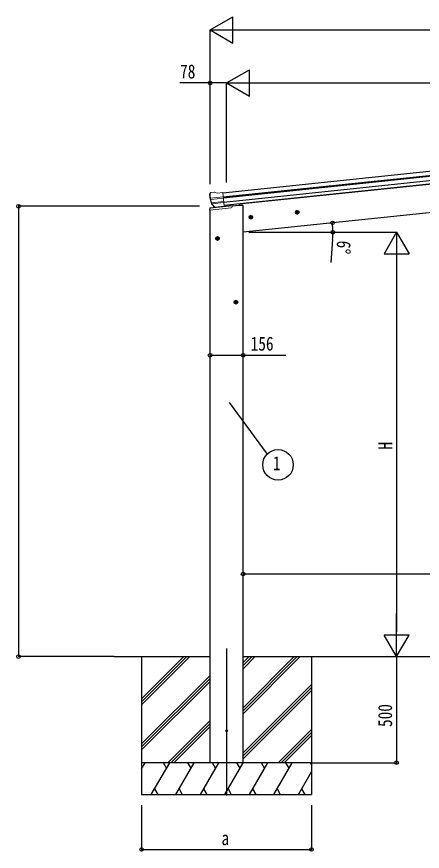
# Model space of a CAD drawing. Units: millimetres, scale not verified. Extents: x -10512 to 10512, y -7425 to 7425.
# Drawn here: x -7047 to -5136, y -4813 to -879 of the extents above; entities that cross this region are included whole.
import ezdxf
from ezdxf.enums import TextEntityAlignment as Align

# ---------------------------------------------------------------- set-up
doc = ezdxf.new("R2010")
doc.units = ezdxf.units.MM
doc.header["$LTSCALE"] = 30
for name, color, linetype in [('0-3_YKK_12', 2, 'Continuous'), ('0-5_YKK_A1', 4, 'Continuous'), ('0-6_YKK_D', 6, 'Continuous')]:
    doc.layers.add(name, color=color, linetype=linetype)
doc.layers.add('0-4_YKK_13', color=4, linetype='Continuous', lineweight=18)
doc.styles.add('ＭＳ ゴシック', font='')
doc.styles.get('ＭＳ ゴシック').set_extended_font_data('MS Gothic')

msp = doc.modelspace()

# ---------------------------------------------------------------- linework, layer by layer
at = {"layer": '0-3_YKK_12'}
msp.add_line((-6058.3, -3856.7), (-6058.3, -4550.02), dxfattribs=at)
at = {"layer": '0-4_YKK_13'}
for p, q in [((-6138.34, -1718.55), (-6138.42, -1716.67)), ((-6137.05, -1713.78), (-6137.75, -1714.64)), ((-6133.56, -1709.46), (-6137.05, -1713.78)), ((-6073.94, -1728.51), (-6133.68, -1734.79)), ((-6133.56, -1709.46), (-6133.55, -1709.46)), ((-6130.2, -1707.64), (-6130.19, -1707.64)), ((-6102.62, -1710.77), (-6076.1, -1707.99)), ((-6069.32, -1772.54), (-6076.1, -1707.99)), ((-6031.48, -1770.09), (-6136.25, -1781.1)), ((-6136.25, -1781.1), (-6031.48, -1770.09)), ((-6132.93, -1740.63), (-6073.33, -1734.37)), ((-6115.42, -1776.19), (-6129.12, -1760.44)), ((-6128.63, -1756.85), (-6071.6, -1750.85)), ((-6114.48, -1775.55), (-6127.53, -1759.62)), ((-6126.3, -1761.12), (-6071.13, -1755.32)), ((-6031.48, -1774.71), (-6031.48, -1770.09)), ((-6138.48, -1790.46), (-6137.24, -1781.04)), ((-6137.47, -1790.35), (-6138.48, -1790.46)), ((-6137.47, -1790.35), (-6035.95, -1779.68)), ((-6136.25, -1781.1), (-6137.47, -1790.35)), ((-6137.47, -1790.35), (-6136.25, -1781.1)), ((-6135.73, -1781.12), (-6136.94, -1790.3)), ((-6136.25, -1781.1), (-6136.35, -1780.18)), ((-6136.35, -1780.18), (-6136.25, -1781.1)), ((-6031.48, -1770.16), (-6135.73, -1781.12)), ((-6134.81, -1781.52), (-6134.86, -1781.03)), ((-6031.48, -1770.66), (-6134.81, -1781.52)), ((-6105.12, -1776.3), (-6112.81, -1777.11)), ((-6112.72, -1776.87), (-6069.34, -1772.31)), ((-6104.85, -1776.36), (-6105.12, -1776.3)), ((-6079.52, -1773.7), (-6104.85, -1776.36)), ((-6079.26, -1773.58), (-6079.52, -1773.7)), ((-6069.32, -1772.54), (-6079.26, -1773.58)), ((-6066.48, -1772.83), (-6066.48, -1774.34))]:
    msp.add_line(p, q, dxfattribs=at)
for points in [[(-6116.71, -1706.22), (-6116.71, -1706.22), (-6130.19, -1707.64)], [(-6102.62, -1710.77), (-6115.42, -1706.37), (-6115.42, -1706.37)], [(-6136.35, -1780.18), (-6031.48, -1769.16), (-6031.48, -1770.09)]]:
    msp.add_lwpolyline(points, dxfattribs=at)
msp.add_circle((-6058.05, -4244.94), 5, dxfattribs=at)
for centre, radius, start, end in [((-5937.45, -1697.43), 202, 186, 197.86084), ((-5944.51, -1699.48), 192.44, 185.42422, 190.5729), ((-6129.67, -1712.61), 5, 96.04426, 140.95574), ((-6116.4, -1709.2), 3, 71.02369, 95.97631), ((-6178.4, -1742.14), 45.32, 6.35482, 9.32878), ((-6135.71, -1741), 2.74, 7.56588, 12.97849), ((-6132.84, -1741.98), 1.35, 94.08073, 96.8395), ((-5937.45, -1697.43), 200.2, 192.46117, 197.79991), ((-6126.85, -1758.47), 3, 197.86084, 221), ((-6125.21, -1757.72), 3, 197.79991, 219.30889), ((-6136.25, -1781.17), 1, 96, 172.5), ((-6136.97, -1784.7), 3.66, 78.7113, 94.17753), ((-6136.97, -1784.7), 3.66, 78.7113, 94.17753), ((-6113.16, -1774.23), 2.99, 220.99261, 266.7283), ((-6036.48, -1774.71), 5, 276, 0)]:
    msp.add_arc(centre, radius, start, end, dxfattribs=at)
for centre, major_axis, ratio, start_param, end_param in [((-6135.42, -1716.53), (1.9, 2.34), 0.995767, 1.5707963, 2.2972137), ((-6131.87, -1712.15), (-5.48, -2.51), 0.24881, 5.8190815, 5.8226003), ((-6136.21, -1717.69), (-0.38, 5.97), 0.020485, 4.7140547, 5.6117533), ((-5935.14, -1719.38), (-20.92, 199.05), 0.994373, 1.5554317, 1.5718064), ((-6115.46, -1774.15), (-1.71, 2.84), 0.040856, 4.1415604, 4.1696818), ((-6113.03, -1773.89), (-0.51, 2.96), 0.642905, 2.0792573, 3.037247), ((-6113.07, -1774), (-3.02, -2.79), 0.650902, 0.9542299, 1.0270405), ((-6113.12, -1774.12), (-1.1, -2.8), 0.997631, 0.3902369, 0.4789948)]:
    msp.add_ellipse(centre, major_axis=major_axis, ratio=ratio, start_param=start_param, end_param=end_param, dxfattribs=at)
at = {"layer": '0-5_YKK_A1'}
for p, q in [((-6075.89, -1709.98), (-4079.81, -1500.18)), ((-6073.91, -1728.87), (-4077.82, -1519.07)), ((-6073.48, -1733.05), (-4077.38, -1523.25)), ((-6071.38, -1752.91), (-4075.3, -1543.11)), ((-4073.54, -1559.85), (-6069.62, -1769.65)), ((-4073.43, -1560.84), (-5998.72, -1763.2)), ((-4052.96, -1692.42), (-5980.3, -1895)), ((-5998.72, -1763.2), (-5998.11, -1769)), ((-5980.3, -4395), (-5980.3, -1769)), ((-6135.8, -4395), (-6135.8, -1790.18)), ((-5715.35, -1799.78), (-5735.24, -1801.87)), ((-5726.08, -1793.36), (-5732.15, -1797.77)), ((-5732.15, -1797.77), (-5731.36, -1805.24)), ((-5731.36, -1805.24), (-5724.51, -1808.29)), ((-5724.25, -1810.77), (-5726.34, -1790.88)), ((-5719.22, -1796.41), (-5726.08, -1793.36)), ((-5934.14, -1822.78), (-5954.03, -1824.87)), ((-5944.87, -1816.36), (-5950.94, -1820.77)), ((-5950.94, -1820.77), (-5950.16, -1828.23)), ((-5950.16, -1828.23), (-5943.3, -1831.28)), ((-5943.04, -1833.77), (-5945.13, -1813.88)), ((-5938.01, -1819.41), (-5944.87, -1816.36)), ((-6091.3, -1924.55), (-6111.3, -1924.55)), ((-6101.3, -1917.04), (-6107.8, -1920.79)), ((-6107.8, -1920.79), (-6107.8, -1928.3)), ((-6101.3, -1934.55), (-6101.3, -1914.55)), ((-6094.8, -1920.79), (-6101.3, -1917.04)), ((-6107.8, -1928.3), (-6101.3, -1932.05)), ((-6004.3, -2224.55), (-6024.3, -2224.55)), ((-6014.3, -2217.04), (-6020.8, -2220.79)), ((-6020.8, -2220.79), (-6020.8, -2228.3)), ((-6020.8, -2228.3), (-6014.3, -2232.05)), ((-6014.3, -2234.55), (-6014.3, -2214.55)), ((-6007.8, -2220.79), (-6014.3, -2217.04)), ((-6586.94, -3895), (-6135.8, -3895)), ((-6458.3, -4121.63), (-6231.67, -3895)), ((-6458.3, -4107.48), (-6245.81, -3895)), ((-6458.3, -4093.34), (-6259.95, -3895)), ((-6458.3, -3895.05), (-6458.3, -4545)), ((-5980.3, -3895), (-3331.82, -3895)), ((-5980.3, -4164.13), (-5711.17, -3895)), ((-5980.3, -4149.98), (-5725.31, -3895)), ((-5980.3, -4135.84), (-5739.45, -3895)), ((-5980.3, -3951.94), (-5923.36, -3895)), ((-5980.3, -3937.79), (-5937.5, -3895)), ((-5980.3, -3923.65), (-5951.65, -3895)), ((-5658.3, -3895.05), (-5658.3, -4545)), ((-6458.3, -4305.47), (-6136.3, -3983.48)), ((-6458.3, -4319.61), (-6136.3, -3997.62)), ((-6458.3, -4333.76), (-6136.3, -4011.76)), ((-5980.3, -4347.97), (-5658.3, -4025.97)), ((-5980.3, -4362.11), (-5658.3, -4040.12)), ((-5980.3, -4376.26), (-5658.3, -4054.26)), ((-6335.69, -4395), (-6136.3, -4195.61)), ((-6321.55, -4395), (-6136.3, -4209.75)), ((-6307.41, -4395), (-6136.3, -4223.89)), ((-5815.19, -4395), (-5658.3, -4238.11)), ((-5801.05, -4395), (-5658.3, -4252.25)), ((-5786.91, -4395), (-5658.3, -4266.39)), ((-5658.3, -4395), (-6458.3, -4395)), ((-6458.3, -4423.94), (-6441.59, -4395)), ((-6412.73, -4545), (-6326.12, -4395)), ((-6341.12, -4420.98), (-6356.12, -4395)), ((-6297.26, -4545), (-6210.65, -4395)), ((-6225.65, -4420.98), (-6240.65, -4394.99)), ((-6181.78, -4544.99), (-6095.18, -4395)), ((-6110.18, -4420.98), (-6125.19, -4395)), ((-6066.32, -4545), (-5979.71, -4395)), ((-5994.71, -4420.98), (-6009.71, -4395)), ((-5950.84, -4545), (-5864.24, -4395)), ((-5879.24, -4420.98), (-5894.24, -4395)), ((-5835.38, -4545), (-5748.77, -4395)), ((-5763.77, -4420.98), (-5778.77, -4395)), ((-5658.3, -4403.66), (-5663.31, -4395)), ((-6456.59, -4420.98), (-6458.3, -4418.02)), ((-5719.91, -4545), (-5658.3, -4438.29)), ((-6397.73, -4519.02), (-6382.73, -4545)), ((-6282.26, -4519.02), (-6267.26, -4544.99)), ((-6166.79, -4519.02), (-6151.79, -4544.99)), ((-6051.32, -4519.01), (-6036.32, -4545)), ((-5935.85, -4519.02), (-5920.85, -4545)), ((-5820.38, -4519.02), (-5805.38, -4545)), ((-5704.91, -4519.02), (-5689.91, -4545)), ((-6458.3, -4545), (-5658.3, -4545))]:
    msp.add_line(p, q, dxfattribs=at)
for points in [[(-5980.3, -1769), (-6000.3, -1769), (-6031.48, -1772.27)], [(-5724.51, -1808.29), (-5718.43, -1803.88), (-5719.22, -1796.41)], [(-5943.3, -1831.28), (-5937.23, -1826.87), (-5938.01, -1819.41)], [(-6101.3, -1932.05), (-6094.8, -1928.3), (-6094.8, -1920.79)], [(-6014.3, -2232.05), (-6007.8, -2228.3), (-6007.8, -2220.79)]]:
    msp.add_lwpolyline(points, dxfattribs=at)
for centre, radius in [((-5725.29, -1800.82), 8.5), ((-5725.29, -1800.82), 7.7), ((-5725.29, -1800.82), 6.5), ((-5944.09, -1823.82), 8.5), ((-5944.09, -1823.82), 7.7), ((-5944.09, -1823.82), 6.5), ((-6101.3, -1924.55), 8.5), ((-6101.3, -1924.55), 7.7), ((-6101.3, -1924.55), 6.5), ((-6014.3, -2224.55), 8.5), ((-6014.3, -2224.55), 7.7), ((-6014.3, -2224.55), 6.5)]:
    msp.add_circle(centre, radius, dxfattribs=at)
at = {"layer": '0-6_YKK_D'}
for p, q in [((-6136.3, -941.6), (-6028.05, -879.1)), ((-6028.05, -1004.1), (-6028.05, -879.1)), ((-6136.3, -1659.01), (-6136.3, -940.6)), ((-6136.3, -941.6), (-6028.05, -1004.1)), ((-6136.3, -941.6), (-5919.8, -941.6)), ((-6011.3, -941.6), (-4142.92, -941.6)), ((-6058.05, -1191.6), (-5949.8, -1129.1)), ((-5949.8, -1254.1), (-5949.8, -1129.1)), ((-6135.8, -1669.02), (-6135.8, -1190.6)), ((-6058.05, -1660.85), (-6058.05, -1190.6)), ((-6058.05, -1660.85), (-6058.05, -1190.6)), ((-6058.05, -1191.6), (-5949.8, -1254.1)), ((-6058.05, -1191.6), (-5841.54, -1191.6)), ((-5933.05, -1191.6), (-4142.92, -1191.6)), ((-6186.3, -1772.49), (-7039.27, -1772.49)), ((-7038.27, -1772.49), (-7038.27, -3895)), ((-5953.01, -1895), (-5256.39, -1895)), ((-5905.94, -1895), (-5556.39, -1895)), ((-5257.39, -1895), (-5315.98, -1996.48)), ((-5257.39, -1895), (-5198.79, -1996.48)), ((-5257.39, -1895), (-5257.39, -2097.97)), ((-5558.75, -1928.97), (-5567.5, -2037.55)), ((-5315.98, -1996.48), (-5198.79, -1996.48)), ((-5257.39, -2012.18), (-5257.39, -3777.81)), ((-6046.45, -2697.58), (-5866.66, -2940.22)), ((-3860.85, -3507.41), (-5980.3, -3505.81)), ((-5257.39, -3895), (-5257.39, -3692.02)), ((-5257.39, -3895), (-5315.98, -3793.51)), ((-5198.79, -3793.51), (-5315.98, -3793.51)), ((-5257.39, -3895), (-5198.79, -3793.51)), ((-6587.94, -3895), (-7039.27, -3895)), ((-5657.3, -3895), (-5256.39, -3895)), ((-5257.39, -3895), (-5257.39, -4395)), ((-5657.3, -4395), (-5256.39, -4395)), ((-6458.3, -4595.94), (-6458.3, -4805.24)), ((-5658.3, -4595.94), (-5658.3, -4805.24)), ((-6458.3, -4804.24), (-5658.3, -4804.24))]:
    msp.add_line(p, q, dxfattribs=at)
for points in [[(-6058.05, -1191.6), (-6135.8, -1191.6), (-6278.73, -1191.6)], [(-6135.8, -2474.55), (-5980.3, -2474.55), (-5779.77, -2474.55)]]:
    msp.add_lwpolyline(points, dxfattribs=at)
for centre, radius in [((-6135.8, -1191.6), 8.5), ((-7038.27, -1772.49), 8.5), ((-5559.7, -1850.79), 8.5), ((-5557.39, -1895), 8.5), ((-6135.8, -2474.55), 8.5), ((-5980.3, -2474.55), 8.5), ((-5815.93, -2991.32), 72), ((-5980.3, -3505.81), 8.5), ((-7038.27, -3895), 8.5), ((-5257.39, -4395), 8.5), ((-6458.3, -4804.24), 8.5), ((-5658.3, -4804.24), 8.5)]:
    msp.add_circle(centre, radius, dxfattribs=at)
for start, end in [(0, 6), (355.39249, 0)]:
    msp.add_arc((-5980.3, -1895), 422.91, start, end, dxfattribs=at)

# ---------------------------------------------------------------- texts
at = {"layer": '0-6_YKK_D', "style": 'ＭＳ ゴシック', "width": 0.8}
for s, p in [('78', (-6277.07, -1189.93)), ('156', (-5944.63, -2472.88)), ('1', (-5839.93, -3036.32)), ('a', (-6082.3, -4803.44))]:
    msp.add_text(s, height=65.98, dxfattribs=at).set_placement(p, align=Align.BOTTOM_LEFT)
for s, rotation, p in [('6°', 265.392, (-5557.23, -1930.76)), ('H', 90, (-5258.39, -2919)), ('500', 90, (-5259.05, -4226.6))]:
    msp.add_text(s, height=65.98, rotation=rotation, dxfattribs=at).set_placement(p, align=Align.BOTTOM_LEFT)

doc.saveas('drawing.dxf')
